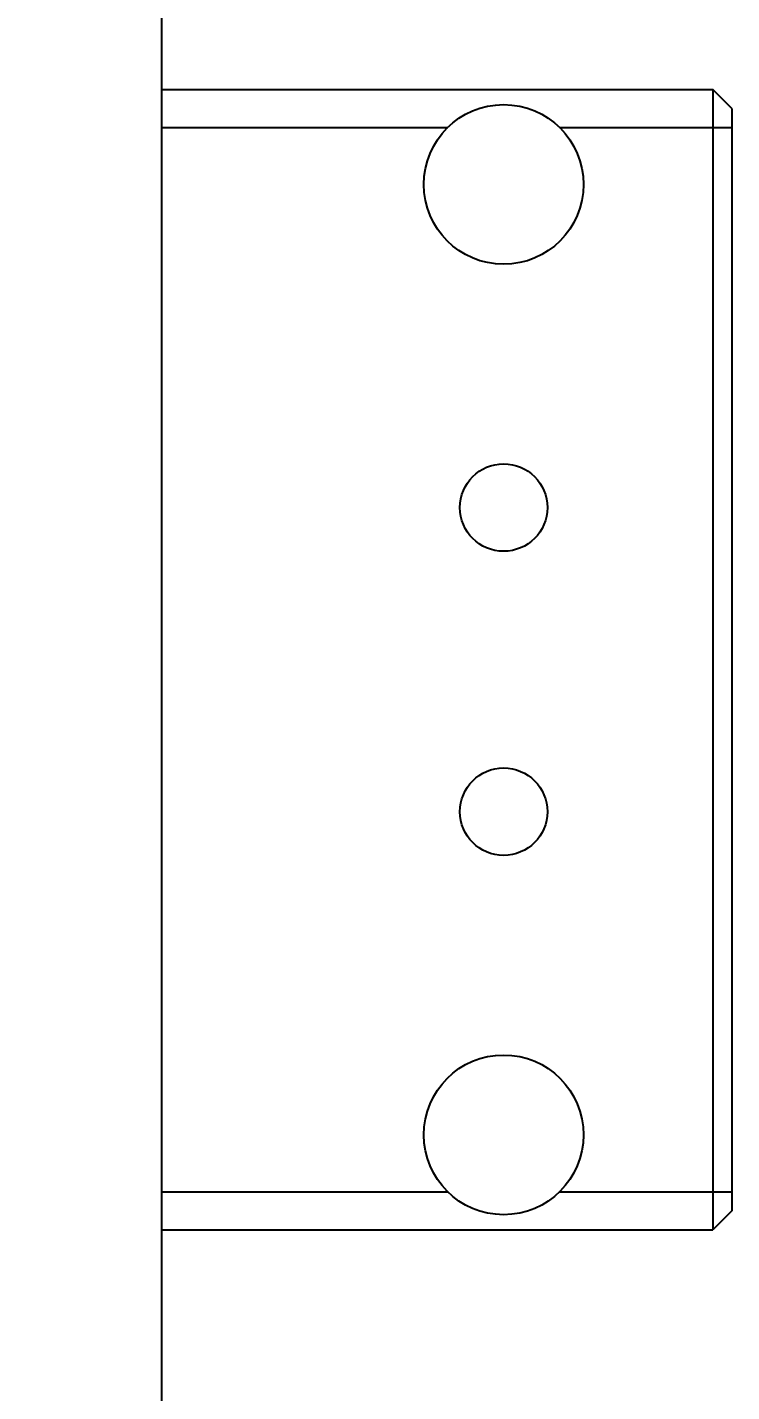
# Model space of a CAD drawing. Header units: millimetres. Extents: x 9226 to 36041, y 16031 to 21779.
# Drawn here: x 15043.8 to 15062.33, y 17459.2 to 17495.09 of the extents above; entities that cross this region are included whole.
import ezdxf

# ---------------------------------------------------------------- set-up
doc = ezdxf.new("R2010")
doc.units = ezdxf.units.MM
doc.layers.add('02___PRT_ALL_AXES', color=7, linetype='Continuous')
doc.styles.get("Standard").update_dxf_attribs({"font": 'arial.ttf'})
doc.dimstyles.new('ISO-15', dxfattribs={"dimtxt": 15, "dimasz": 4, "dimexe": 1.25, "dimexo": 5, "dimgap": 5, "dimtad": 1, "dimtoh": 1, "dimdec": 1, "dimdsep": 46, "dimtxsty": 'Standard', "dimcen": 2.5, "dimadec": 0, "dimazin": 0, "dimtfac": 1, "dimtdec": 1, "dimtmove": 0, "dimatfit": 3, "dimfxl": 1, "dimarcsym": 0})

# ---------------------------------------------------------------- blocks, each defined once
blk = doc.blocks.new('*D285')
at = {"color": 0, "lineweight": -2, "transparency": 16777216}
for p, q in [((14456.331, 17495.956), (14456.331, 17616.357)), ((15056.331, 17495.956), (15056.331, 17616.357)), ((14460.331, 17615.107), (15052.331, 17615.107))]:
    blk.add_line(p, q, dxfattribs=at)
at = {"color": 0, "transparency": 16777216}
for points in [[(14460.331, 17615.774), (14460.331, 17614.441), (14456.331, 17615.107)], [(15052.331, 17615.774), (15052.331, 17614.441), (15056.331, 17615.107)]]:
    blk.add_solid(points, dxfattribs=at)
at = {"layer": 'Defpoints', "color": 0, "transparency": 16777216}
for p in [(15056.331, 17615.107), (14456.331, 17490.956), (15056.331, 17490.956)]:
    blk.add_point(p, dxfattribs=at)
at = {"color": 0, "transparency": 16777216, "insert": (14756.331, 17629.818), "char_height": 15, "attachment_point": 5}
blk.add_mtext('600mm [1\'-11 5/8"]', dxfattribs=at)

msp = doc.modelspace()

# ---------------------------------------------------------------- linework, layer by layer
at = {"color": 7, "linetype": 'Continuous'}
for p, q in [((15047.331, 17553.456), (15047.331, 17218.456)), ((15047.331, 17493.456), (15061.831, 17493.456)), ((15062.331, 17492.956), (15061.831, 17493.456)), ((15061.831, 17493.456), (15061.831, 17463.456)), ((15062.331, 17492.956), (15062.331, 17463.956)), ((15057.801, 17492.456), (15062.331, 17492.456)), ((15057.801, 17464.456), (15062.331, 17464.456)), ((15062.331, 17463.956), (15061.831, 17463.456)), ((15047.331, 17463.456), (15061.831, 17463.456))]:
    msp.add_line(p, q, dxfattribs=at)
at = {"layer": '02___PRT_ALL_AXES', "color": 7, "linetype": 'Continuous'}
for p, q in [((15047.331, 17492.456), (15054.862, 17492.456)), ((15047.331, 17464.456), (15054.862, 17464.456))]:
    msp.add_line(p, q, dxfattribs=at)
for centre, radius in [((15056.331, 17490.956), 2.1), ((15056.331, 17482.456), 1.15), ((15056.331, 17474.456), 1.15), ((15056.331, 17465.956), 2.1)]:
    msp.add_circle(centre, radius, dxfattribs=at)

# ---------------------------------------------------------------- dimensions: what is measured, and where the dimension line sits
dim = msp.add_linear_dim(base=(15056.331, 17615.107), p1=(14456.331, 17490.956), p2=(15056.331, 17490.956), dimstyle='ISO-15', override={"dimpost": 'mm'})
dim.commit()
dim.dimension.update_dxf_attribs({"geometry": '*D285', "text_midpoint": (14756.331, 17629.818)})

doc.saveas('drawing.dxf')
